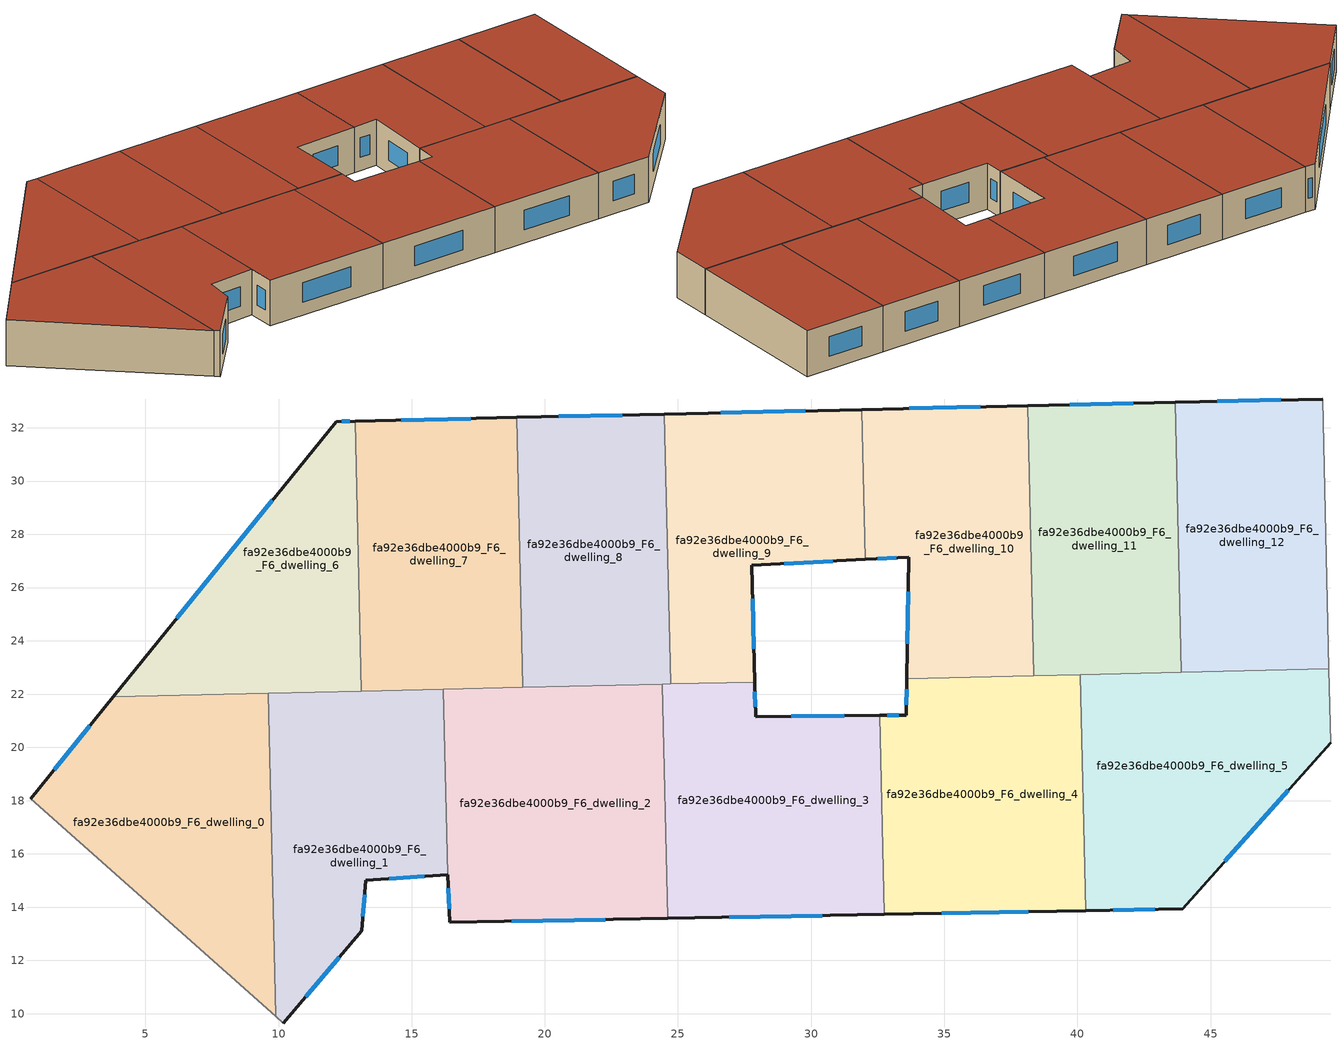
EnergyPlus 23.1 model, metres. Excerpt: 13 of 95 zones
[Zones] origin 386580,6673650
fa92e36dbe4000b9_F6_dwelling_0
 floor to fa92e36dbe4000b9_F5_dwelling_0 (EU_floor_Construction): 9.62,22.04 9.89,9.9 0.7,18.08 3.79,21.9 z18
 wall outside (EU_wall_Construction): 3.79,21.9 0.7,18.08 z18:21
 wall to fa92e36dbe4000b9_F6_dwelling_1 (EU_wall_Construction): 9.89,9.9 9.62,22.04 z18:21
 wall adiabatic (EU_wall_Construction): 0.7,18.08 9.89,9.9 z18:21
 wall to fa92e36dbe4000b9_F6_dwelling_6 (EU_wall_Construction): 9.62,22.04 3.79,21.9 z18:21
 window (EU_Window_Construction): 2.91,20.81 1.58,19.17 z18.86:20.14
 roof outside (EU_roof_Construction): 9.89,9.9 9.62,22.04 3.79,21.9 0.7,18.08 z21
fa92e36dbe4000b9_F6_dwelling_1
 floor to fa92e36dbe4000b9_F5_dwelling_1 (EU_floor_Construction): 16.19,22.19 16.35,15.22 13.27,15.01 13.12,13.11 10.18,9.65 9.89,9.9 9.62,22.04 z18
 wall outside (EU_wall_Construction): 10.18,9.65 13.12,13.11 13.27,15.01 16.35,15.22 z18:21
 wall adiabatic (EU_wall_Construction): 9.89,9.9 10.18,9.65 z18:21
 wall to fa92e36dbe4000b9_F6_dwelling_2 (EU_wall_Construction): 16.35,15.22 16.19,22.19 z18:21
 wall to fa92e36dbe4000b9_F6_dwelling_7 (EU_wall_Construction): 16.19,22.19 13.11,22.12 z18:21
 wall to fa92e36dbe4000b9_F6_dwelling_6 (EU_wall_Construction): 13.11,22.12 9.62,22.04 z18:21
 window (EU_Window_Construction): 14.15,15.07 15.47,15.16 / 13.16,13.65 13.23,14.47 / 11.02,10.64 12.28,12.12 z18.86:20.14
 roof outside (EU_roof_Construction): 13.12,13.11 13.27,15.01 16.35,15.22 16.19,22.19 9.62,22.04 9.89,9.9 10.18,9.65 z21
fa92e36dbe4000b9_F6_dwelling_10
 floor to fa92e36dbe4000b9_F5_dwelling_10 (EU_floor_Construction): 38.13,32.83 38.36,22.69 33.59,22.58 33.66,27.15 32.03,27.06 31.9,32.69 z18
 wall outside (EU_wall_Construction): 38.13,32.83 31.9,32.69 / 32.03,27.06 33.66,27.15 33.59,22.58 z18:21
 wall to fa92e36dbe4000b9_F6_dwelling_9 (EU_wall_Construction): 31.9,32.69 32.03,27.06 z18:21
 wall to fa92e36dbe4000b9_F6_dwelling_11 (EU_wall_Construction): 38.36,22.69 38.13,32.83 z18:21
 wall to fa92e36dbe4000b9_F6_dwelling_4 (EU_wall_Construction): 33.59,22.58 38.36,22.69 z18:21
 window (EU_Window_Construction): 36.35,32.79 33.68,32.73 / 33.64,25.84 33.61,23.89 / 32.49,27.08 33.19,27.12 z18.86:20.14
 roof outside (EU_roof_Construction): 38.36,22.69 38.13,32.83 31.9,32.69 32.03,27.06 33.66,27.15 33.59,22.58 z21
fa92e36dbe4000b9_F6_dwelling_11
 floor to fa92e36dbe4000b9_F5_dwelling_11 (EU_floor_Construction): 43.68,32.96 43.91,22.82 38.36,22.69 38.13,32.83 z18
 wall outside (EU_wall_Construction): 43.68,32.96 38.13,32.83 z18:21
 wall to fa92e36dbe4000b9_F6_dwelling_12 (EU_wall_Construction): 43.91,22.82 43.68,32.96 z18:21
 wall to fa92e36dbe4000b9_F6_dwelling_5 (EU_wall_Construction): 40.11,22.73 43.91,22.82 z18:21
 wall to fa92e36dbe4000b9_F6_dwelling_4 (EU_wall_Construction): 38.36,22.69 40.11,22.73 z18:21
 window (EU_Window_Construction): 42.09,32.92 39.72,32.87 z18.86:20.14
 roof outside (EU_roof_Construction): 43.91,22.82 43.68,32.96 38.13,32.83 38.36,22.69 z21
fa92e36dbe4000b9_F6_dwelling_12
 floor to fa92e36dbe4000b9_F5_dwelling_12 (EU_floor_Construction): 49.22,33.08 49.45,22.95 43.91,22.82 43.68,32.96 z18
 wall outside (EU_wall_Construction): 49.22,33.08 43.68,32.96 z18:21
 wall adiabatic (EU_wall_Construction): 49.45,22.95 49.22,33.08 z18:21
 wall to fa92e36dbe4000b9_F6_dwelling_5 (EU_wall_Construction): 43.91,22.82 49.45,22.95 z18:21
 window (EU_Window_Construction): 47.64,33.05 45.26,32.99 z18.86:20.14
 roof outside (EU_roof_Construction): 49.45,22.95 49.22,33.08 43.68,32.96 43.91,22.82 z21
fa92e36dbe4000b9_F6_dwelling_2
 floor to fa92e36dbe4000b9_F5_dwelling_2 (EU_floor_Construction): 24.41,22.37 24.61,13.58 16.42,13.42 16.35,15.22 16.19,22.19 z18
 wall outside (EU_wall_Construction): 16.35,15.22 16.42,13.42 24.61,13.58 z18:21
 wall to fa92e36dbe4000b9_F6_dwelling_3 (EU_wall_Construction): 24.61,13.58 24.41,22.37 z18:21
 wall to fa92e36dbe4000b9_F6_dwelling_8 (EU_wall_Construction): 24.41,22.37 19.18,22.25 z18:21
 wall to fa92e36dbe4000b9_F6_dwelling_7 (EU_wall_Construction): 19.18,22.25 16.19,22.19 z18:21
 window (EU_Window_Construction): 18.76,13.47 22.27,13.53 / 16.37,14.7 16.4,13.94 z18.86:20.14
 roof outside (EU_roof_Construction): 24.61,13.58 24.41,22.37 16.19,22.19 16.35,15.22 16.42,13.42 z21
fa92e36dbe4000b9_F6_dwelling_3
 floor to fa92e36dbe4000b9_F5_dwelling_3 (EU_floor_Construction): 32.58,21.2 32.75,13.72 24.61,13.58 24.41,22.37 27.88,22.45 27.92,21.14 z18
 wall outside (EU_wall_Construction): 32.58,21.2 27.92,21.14 27.88,22.45 / 24.61,13.58 32.75,13.72 z18:21
 wall to fa92e36dbe4000b9_F6_dwelling_4 (EU_wall_Construction): 32.75,13.72 32.58,21.2 z18:21
 wall to fa92e36dbe4000b9_F6_dwelling_9 (EU_wall_Construction): 27.88,22.45 24.72,22.38 z18:21
 wall to fa92e36dbe4000b9_F6_dwelling_8 (EU_wall_Construction): 24.72,22.38 24.41,22.37 z18:21
 window (EU_Window_Construction): 27.91,21.52 27.89,22.08 / 31.25,21.18 29.25,21.16 / 26.93,13.62 30.42,13.68 z18.86:20.14
 roof outside (EU_roof_Construction): 32.75,13.72 32.58,21.2 27.92,21.14 27.88,22.45 24.41,22.37 24.61,13.58 z21
fa92e36dbe4000b9_F6_dwelling_4
 floor to fa92e36dbe4000b9_F5_dwelling_4 (EU_floor_Construction): 40.11,22.73 40.31,13.86 32.75,13.72 32.58,21.2 33.57,21.21 33.59,22.58 z18
 wall outside (EU_wall_Construction): 33.59,22.58 33.57,21.21 32.58,21.2 / 32.75,13.72 40.31,13.86 z18:21
 wall to fa92e36dbe4000b9_F6_dwelling_5 (EU_wall_Construction): 40.31,13.86 40.11,22.73 z18:21
 window (EU_Window_Construction): 33.58,22.19 33.57,21.6 / 34.91,13.76 38.15,13.82 / 33.28,21.2 32.86,21.2 z18.86:20.14
 roof outside (EU_roof_Construction): 40.31,13.86 40.11,22.73 33.59,22.58 33.57,21.21 32.58,21.2 32.75,13.72 z21
fa92e36dbe4000b9_F6_dwelling_5
 floor to fa92e36dbe4000b9_F5_dwelling_5 (EU_floor_Construction): 49.45,22.95 49.51,20.17 43.96,13.93 40.31,13.86 40.11,22.73 z18
 wall outside (EU_wall_Construction): 40.31,13.86 43.96,13.93 49.51,20.17 z18:21
 wall adiabatic (EU_wall_Construction): 49.51,20.17 49.45,22.95 z18:21
 window (EU_Window_Construction): 45.54,15.71 47.92,18.39 / 41.35,13.88 42.91,13.91 z18.86:20.14
 roof outside (EU_roof_Construction): 43.96,13.93 49.51,20.17 49.45,22.95 40.11,22.73 40.31,13.86 z21
fa92e36dbe4000b9_F6_dwelling_6
 floor to fa92e36dbe4000b9_F5_dwelling_6 (EU_floor_Construction): 12.88,32.25 13.11,22.12 3.79,21.9 12.16,32.24 z18
 wall outside (EU_wall_Construction): 12.88,32.25 12.16,32.24 3.79,21.9 z18:21
 wall to fa92e36dbe4000b9_F6_dwelling_7 (EU_wall_Construction): 13.11,22.12 12.88,32.25 z18:21
 window (EU_Window_Construction): 9.77,29.28 6.18,24.85 / 12.67,32.25 12.36,32.24 z18.86:20.14
 roof outside (EU_roof_Construction): 13.11,22.12 12.88,32.25 12.16,32.24 3.79,21.9 z21
fa92e36dbe4000b9_F6_dwelling_7
 floor to fa92e36dbe4000b9_F5_dwelling_7 (EU_floor_Construction): 18.95,32.39 19.18,22.25 13.11,22.12 12.88,32.25 z18
 wall outside (EU_wall_Construction): 18.95,32.39 12.88,32.25 z18:21
 wall to fa92e36dbe4000b9_F6_dwelling_8 (EU_wall_Construction): 19.18,22.25 18.95,32.39 z18:21
 window (EU_Window_Construction): 17.21,32.35 14.61,32.29 z18.86:20.14
 roof outside (EU_roof_Construction): 19.18,22.25 18.95,32.39 12.88,32.25 13.11,22.12 z21
fa92e36dbe4000b9_F6_dwelling_8
 floor to fa92e36dbe4000b9_F5_dwelling_8 (EU_floor_Construction): 24.49,32.52 24.72,22.38 19.18,22.25 18.95,32.39 z18
 wall outside (EU_wall_Construction): 24.49,32.52 18.95,32.39 z18:21
 wall to fa92e36dbe4000b9_F6_dwelling_9 (EU_wall_Construction): 24.72,22.38 24.49,32.52 z18:21
 window (EU_Window_Construction): 22.91,32.48 20.53,32.43 z18.86:20.14
 roof outside (EU_roof_Construction): 24.72,22.38 24.49,32.52 18.95,32.39 19.18,22.25 z21
fa92e36dbe4000b9_F6_dwelling_9
 floor to fa92e36dbe4000b9_F5_dwelling_9 (EU_floor_Construction): 31.9,32.69 32.03,27.06 27.77,26.83 27.88,22.45 24.72,22.38 24.49,32.52 z18
 wall outside (EU_wall_Construction): 31.9,32.69 24.49,32.52 / 27.88,22.45 27.77,26.83 32.03,27.06 z18:21
 window (EU_Window_Construction): 29.78,32.64 26.61,32.57 / 28.99,26.9 30.81,27 / 27.85,23.7 27.8,25.58 z18.86:20.14
 roof outside (EU_roof_Construction): 27.88,22.45 27.77,26.83 32.03,27.06 31.9,32.69 24.49,32.52 24.72,22.38 z21
[Building]
EU S2 Campaign: North Axis=0; Terrain=City; Solar Distribution=FullExterior
[Site:Location]
Helsinki-Vantaa.AP: Latitude=60.317; Longitude=24.963; Time Zone=2; Elevation=54.6
[SizingPeriod:WeatherFileDays]
AnnualSizingPeriod: Begin Month=1; Begin Day of Month=1; End Month=12; End Day of Month=31; Day of Week for Start Day=Monday; Use Weather File Daylight Saving Period=No; Use Weather File Rain and Snow Indicators=No
[MATERIAL]
EU_InternalMass_Material: Roughness=MediumRough; Thickness=0.1; Conductivity=1; Density=1800; Specific Heat=900; Thermal Absorptance=0.9; Solar Absorptance=0.7; Visible Absorptance=0.7
[MATERIAL:NOMASS] Roughness=MediumRough; Thermal Absorptance=0.9; Solar Absorptance=0.7; Visible Absorptance=0.7
Name | Thermal Resistance
EU_wall_NoMass | 1.10183
EU_roof_NoMass; EU_floor_NoMass | 1.70606
[WINDOWMATERIAL:SIMPLEGLAZINGSYSTEM]
EU_Window_SimpleGlazing: UFactor=3.11035; Solar Heat Gain Coefficient=0.8; Visible Transmittance=0.8
[CONSTRUCTION]
EU_wall_Construction: EU_wall_NoMass
EU_roof_Construction: EU_roof_NoMass
EU_floor_Construction: EU_floor_NoMass
EU_Window_Construction: EU_Window_SimpleGlazing
EU_InternalMass_Construction: EU_InternalMass_Material
[ZONE] Type=1; Multiplier=1; Ceiling Height=autocalculate; Floor Area=autocalculate; Part of Total Floor Area=Yes
Name | Volume
fa92e36dbe4000b9_F6_dwelling_0 | 196.759
fa92e36dbe4000b9_F6_dwelling_1 | 177.093
fa92e36dbe4000b9_F6_dwelling_10 | 168.629
fa92e36dbe4000b9_F6_dwelling_11 | 168.669
fa92e36dbe4000b9_F6_dwelling_12 | 168.624
fa92e36dbe4000b9_F6_dwelling_2 | 216.385
fa92e36dbe4000b9_F6_dwelling_3 | 196.73
fa92e36dbe4000b9_F6_dwelling_4 | 196.749
fa92e36dbe4000b9_F6_dwelling_5 | 196.743
fa92e36dbe4000b9_F6_dwelling_6 | 152.628
fa92e36dbe4000b9_F6_dwelling_7 | 184.657
fa92e36dbe4000b9_F6_dwelling_8 | 168.655
fa92e36dbe4000b9_F6_dwelling_9 | 168.64
[INTERNALMASS] Construction=EU_InternalMass_Construction
Name | Zone or ZoneList | Surface Area
fa92e36dbe4000b9_F6_dwelling_0_EU_InternalMass | fa92e36dbe4000b9_F6_dwelling_0 | 65.5865
fa92e36dbe4000b9_F6_dwelling_1_EU_InternalMass | fa92e36dbe4000b9_F6_dwelling_1 | 59.0307
fa92e36dbe4000b9_F6_dwelling_2_EU_InternalMass | fa92e36dbe4000b9_F6_dwelling_2 | 72.1283
fa92e36dbe4000b9_F6_dwelling_3_EU_InternalMass | fa92e36dbe4000b9_F6_dwelling_3 | 65.5768
fa92e36dbe4000b9_F6_dwelling_4_EU_InternalMass | fa92e36dbe4000b9_F6_dwelling_4 | 65.5832
fa92e36dbe4000b9_F6_dwelling_5_EU_InternalMass | fa92e36dbe4000b9_F6_dwelling_5 | 65.5811
fa92e36dbe4000b9_F6_dwelling_6_EU_InternalMass | fa92e36dbe4000b9_F6_dwelling_6 | 50.8759
fa92e36dbe4000b9_F6_dwelling_7_EU_InternalMass | fa92e36dbe4000b9_F6_dwelling_7 | 61.5526
fa92e36dbe4000b9_F6_dwelling_8_EU_InternalMass | fa92e36dbe4000b9_F6_dwelling_8 | 56.2183
fa92e36dbe4000b9_F6_dwelling_9_EU_InternalMass | fa92e36dbe4000b9_F6_dwelling_9 | 56.2131
fa92e36dbe4000b9_F6_dwelling_10_EU_InternalMass | fa92e36dbe4000b9_F6_dwelling_10 | 56.2099
fa92e36dbe4000b9_F6_dwelling_11_EU_InternalMass | fa92e36dbe4000b9_F6_dwelling_11 | 56.2234
fa92e36dbe4000b9_F6_dwelling_12_EU_InternalMass | fa92e36dbe4000b9_F6_dwelling_12 | 56.2078
[OTHEREQUIPMENT] Fuel Type=Electricity; Design Level Calculation Method=Watts/Area; Power per Zone Floor Area=1; Fraction Latent=0; Fraction Radiant=0; Fraction Lost=0; Carbon Dioxide Generation Rate=0; EndUse Subcategory=EU_Step8_InternalGains
Name | Zone or ZoneList or Space or SpaceList | Schedule
EU_Step8_InternalGain_fa92e36dbe4000b9_F6_dwelling_0_f000 | fa92e36dbe4000b9_F6_dwelling_0 | EU_Step8_GainSchedule_fa92e36dbe4000b9_F6_dwelling_0_f000
EU_Step8_InternalGain_fa92e36dbe4000b9_F6_dwelling_1_f000 | fa92e36dbe4000b9_F6_dwelling_1 | EU_Step8_GainSchedule_fa92e36dbe4000b9_F6_dwelling_1_f000
EU_Step8_InternalGain_fa92e36dbe4000b9_F6_dwelling_2_f000 | fa92e36dbe4000b9_F6_dwelling_2 | EU_Step8_GainSchedule_fa92e36dbe4000b9_F6_dwelling_2_f000
EU_Step8_InternalGain_fa92e36dbe4000b9_F6_dwelling_3_f000 | fa92e36dbe4000b9_F6_dwelling_3 | EU_Step8_GainSchedule_fa92e36dbe4000b9_F6_dwelling_3_f000
EU_Step8_InternalGain_fa92e36dbe4000b9_F6_dwelling_4_f000 | fa92e36dbe4000b9_F6_dwelling_4 | EU_Step8_GainSchedule_fa92e36dbe4000b9_F6_dwelling_4_f000
EU_Step8_InternalGain_fa92e36dbe4000b9_F6_dwelling_5_f000 | fa92e36dbe4000b9_F6_dwelling_5 | EU_Step8_GainSchedule_fa92e36dbe4000b9_F6_dwelling_5_f000
EU_Step8_InternalGain_fa92e36dbe4000b9_F6_dwelling_6_f000 | fa92e36dbe4000b9_F6_dwelling_6 | EU_Step8_GainSchedule_fa92e36dbe4000b9_F6_dwelling_6_f000
EU_Step8_InternalGain_fa92e36dbe4000b9_F6_dwelling_7_f000 | fa92e36dbe4000b9_F6_dwelling_7 | EU_Step8_GainSchedule_fa92e36dbe4000b9_F6_dwelling_7_f000
EU_Step8_InternalGain_fa92e36dbe4000b9_F6_dwelling_8_f000 | fa92e36dbe4000b9_F6_dwelling_8 | EU_Step8_GainSchedule_fa92e36dbe4000b9_F6_dwelling_8_f000
EU_Step8_InternalGain_fa92e36dbe4000b9_F6_dwelling_9_f000 | fa92e36dbe4000b9_F6_dwelling_9 | EU_Step8_GainSchedule_fa92e36dbe4000b9_F6_dwelling_9_f000
EU_Step8_InternalGain_fa92e36dbe4000b9_F6_dwelling_10_f000 | fa92e36dbe4000b9_F6_dwelling_10 | EU_Step8_GainSchedule_fa92e36dbe4000b9_F6_dwelling_10_f000
EU_Step8_InternalGain_fa92e36dbe4000b9_F6_dwelling_11_f000 | fa92e36dbe4000b9_F6_dwelling_11 | EU_Step8_GainSchedule_fa92e36dbe4000b9_F6_dwelling_11_f000
EU_Step8_InternalGain_fa92e36dbe4000b9_F6_dwelling_12_f000 | fa92e36dbe4000b9_F6_dwelling_12 | EU_Step8_GainSchedule_fa92e36dbe4000b9_F6_dwelling_12_f000
[ZONEVENTILATION:DESIGNFLOWRATE] Schedule=EU_AlwaysOn; Design Flow Rate Calculation Method=AirChanges/Hour; Air Changes per Hour=0.756316; Ventilation Type=Natural; Fan Pressure Rise=0; Fan Total Efficiency=1; Constant Term Coefficient=1; Temperature Term Coefficient=0; Velocity Term Coefficient=0; Velocity Squared Term Coefficient=0; Minimum Indoor Temperature=-100; Maximum Indoor Temperature=100; Delta Temperature=-100; Minimum Outdoor Temperature=-100; Maximum Outdoor Temperature=100; Maximum Wind Speed=40
Name | Zone or ZoneList or Space or SpaceList
EU_ConstantAir_fa92e36dbe4000b9_F6_dwelling_0 | fa92e36dbe4000b9_F6_dwelling_0
EU_ConstantAir_fa92e36dbe4000b9_F6_dwelling_1 | fa92e36dbe4000b9_F6_dwelling_1
EU_ConstantAir_fa92e36dbe4000b9_F6_dwelling_2 | fa92e36dbe4000b9_F6_dwelling_2
EU_ConstantAir_fa92e36dbe4000b9_F6_dwelling_3 | fa92e36dbe4000b9_F6_dwelling_3
EU_ConstantAir_fa92e36dbe4000b9_F6_dwelling_4 | fa92e36dbe4000b9_F6_dwelling_4
EU_ConstantAir_fa92e36dbe4000b9_F6_dwelling_5 | fa92e36dbe4000b9_F6_dwelling_5
EU_ConstantAir_fa92e36dbe4000b9_F6_dwelling_6 | fa92e36dbe4000b9_F6_dwelling_6
EU_ConstantAir_fa92e36dbe4000b9_F6_dwelling_7 | fa92e36dbe4000b9_F6_dwelling_7
EU_ConstantAir_fa92e36dbe4000b9_F6_dwelling_8 | fa92e36dbe4000b9_F6_dwelling_8
EU_ConstantAir_fa92e36dbe4000b9_F6_dwelling_9 | fa92e36dbe4000b9_F6_dwelling_9
EU_ConstantAir_fa92e36dbe4000b9_F6_dwelling_10 | fa92e36dbe4000b9_F6_dwelling_10
EU_ConstantAir_fa92e36dbe4000b9_F6_dwelling_11 | fa92e36dbe4000b9_F6_dwelling_11
EU_ConstantAir_fa92e36dbe4000b9_F6_dwelling_12 | fa92e36dbe4000b9_F6_dwelling_12
[HVACTEMPLATE:THERMOSTAT] Constant Heating Setpoint=20; Constant Cooling Setpoint=50
EU_HeatOnly_fa92e36dbe4000b9_F4_dwelling_10; EU_HeatOnly_fa92e36dbe4000b9_F4_dwelling_11; EU_HeatOnly_fa92e36dbe4000b9_F4_dwelling_12; EU_HeatOnly_fa92e36dbe4000b9_F5_dwelling_0; EU_HeatOnly_fa92e36dbe4000b9_F5_dwelling_1; EU_HeatOnly_fa92e36dbe4000b9_F5_dwelling_2; EU_HeatOnly_fa92e36dbe4000b9_F5_dwelling_3; EU_HeatOnly_fa92e36dbe4000b9_F5_dwelling_4; EU_HeatOnly_fa92e36dbe4000b9_F5_dwelling_5; EU_HeatOnly_fa92e36dbe4000b9_F5_dwelling_6; EU_HeatOnly_fa92e36dbe4000b9_F5_dwelling_7; EU_HeatOnly_fa92e36dbe4000b9_F5_dwelling_8; EU_HeatOnly_fa92e36dbe4000b9_F5_dwelling_9; EU_HeatOnly_fa92e36dbe4000b9_F5_dwelling_10; EU_HeatOnly_fa92e36dbe4000b9_F5_dwelling_11; EU_HeatOnly_fa92e36dbe4000b9_F5_dwelling_12; EU_HeatOnly_fa92e36dbe4000b9_F6_dwelling_0; EU_HeatOnly_fa92e36dbe4000b9_F6_dwelling_1; EU_HeatOnly_fa92e36dbe4000b9_F6_dwelling_2; EU_HeatOnly_fa92e36dbe4000b9_F6_dwelling_3; EU_HeatOnly_fa92e36dbe4000b9_F6_dwelling_4; EU_HeatOnly_fa92e36dbe4000b9_F6_dwelling_5; EU_HeatOnly_fa92e36dbe4000b9_F6_dwelling_6; EU_HeatOnly_fa92e36dbe4000b9_F6_dwelling_7; EU_HeatOnly_fa92e36dbe4000b9_F6_dwelling_8; EU_HeatOnly_fa92e36dbe4000b9_F6_dwelling_9; EU_HeatOnly_fa92e36dbe4000b9_F6_dwelling_10; EU_HeatOnly_fa92e36dbe4000b9_F6_dwelling_11; EU_HeatOnly_fa92e36dbe4000b9_F6_dwelling_12
[HVACTEMPLATE:ZONE:IDEALLOADSAIRSYSTEM] System Availability Schedule=EU_AlwaysOn; Maximum Heating Supply Air Temperature=50; Minimum Cooling Supply Air Temperature=13; Maximum Heating Supply Air Humidity Ratio=0.0156; Minimum Cooling Supply Air Humidity Ratio=0.0077; Heating Limit=NoLimit; Cooling Limit=NoLimit; Heating Availability Schedule=EU_AlwaysOn; Cooling Availability Schedule=EU_CoolingOff; Dehumidification Control Type=ConstantSensibleHeatRatio; Cooling Sensible Heat Ratio=0.7; Dehumidification Setpoint=60; Humidification Control Type=None; Humidification Setpoint=30; Outdoor Air Method=None; Outdoor Air Flow Rate per Person=0.00944; Outdoor Air Flow Rate per Zone Floor Area=0; Outdoor Air Flow Rate per Zone=0; Demand Controlled Ventilation Type=None; Outdoor Air Economizer Type=NoEconomizer; Heat Recovery Type=None; Sensible Heat Recovery Effectiveness=0.7; Latent Heat Recovery Effectiveness=0.65
Name | Template Thermostat
fa92e36dbe4000b9_F6_dwelling_0 | EU_HeatOnly_fa92e36dbe4000b9_F6_dwelling_0
fa92e36dbe4000b9_F6_dwelling_1 | EU_HeatOnly_fa92e36dbe4000b9_F6_dwelling_1
fa92e36dbe4000b9_F6_dwelling_2 | EU_HeatOnly_fa92e36dbe4000b9_F6_dwelling_2
fa92e36dbe4000b9_F6_dwelling_3 | EU_HeatOnly_fa92e36dbe4000b9_F6_dwelling_3
fa92e36dbe4000b9_F6_dwelling_4 | EU_HeatOnly_fa92e36dbe4000b9_F6_dwelling_4
fa92e36dbe4000b9_F6_dwelling_5 | EU_HeatOnly_fa92e36dbe4000b9_F6_dwelling_5
fa92e36dbe4000b9_F6_dwelling_6 | EU_HeatOnly_fa92e36dbe4000b9_F6_dwelling_6
fa92e36dbe4000b9_F6_dwelling_7 | EU_HeatOnly_fa92e36dbe4000b9_F6_dwelling_7
fa92e36dbe4000b9_F6_dwelling_8 | EU_HeatOnly_fa92e36dbe4000b9_F6_dwelling_8
fa92e36dbe4000b9_F6_dwelling_9 | EU_HeatOnly_fa92e36dbe4000b9_F6_dwelling_9
fa92e36dbe4000b9_F6_dwelling_10 | EU_HeatOnly_fa92e36dbe4000b9_F6_dwelling_10
fa92e36dbe4000b9_F6_dwelling_11 | EU_HeatOnly_fa92e36dbe4000b9_F6_dwelling_11
fa92e36dbe4000b9_F6_dwelling_12 | EU_HeatOnly_fa92e36dbe4000b9_F6_dwelling_12
[SIZING:ZONE] Zone Cooling Design Supply Air Temperature Input Method=SupplyAirTemperature; Zone Cooling Design Supply Air Temperature=13; Zone Heating Design Supply Air Temperature Input Method=SupplyAirTemperature; Zone Heating Design Supply Air Temperature=50; Zone Cooling Design Supply Air Humidity Ratio=0.008; Zone Heating Design Supply Air Humidity Ratio=0.008; Cooling Design Air Flow Method=DesignDay; Cooling Design Air Flow Rate=0; Cooling Minimum Air Flow per Zone Floor Area=0.000762; Cooling Minimum Air Flow=0; Cooling Minimum Air Flow Fraction=0.2; Heating Design Air Flow Method=DesignDay; Heating Design Air Flow Rate=0; Heating Maximum Air Flow per Zone Floor Area=0.002032; Heating Maximum Air Flow=0.141576; Heating Maximum Air Flow Fraction=0.3; Account for Dedicated Outdoor Air System=No; Dedicated Outdoor Air System Control Strategy=NeutralSupplyAir; Dedicated Outdoor Air Low Setpoint Temperature for Design=autosize; Dedicated Outdoor Air High Setpoint Temperature for Design=autosize; Zone Load Sizing Method=Sensible Load Only No Latent Load; Zone Latent Cooling Design Supply Air Humidity Ratio Input Method=HumidityRatioDifference; Zone Cooling Design Supply Air Humidity Ratio Difference=0.005; Zone Latent Heating Design Supply Air Humidity Ratio Input Method=HumidityRatioDifference; Zone Humidification Design Supply Air Humidity Ratio Difference=0.005
fa92e36dbe4000b9_F6_dwelling_0; fa92e36dbe4000b9_F6_dwelling_1; fa92e36dbe4000b9_F6_dwelling_2; fa92e36dbe4000b9_F6_dwelling_3; fa92e36dbe4000b9_F6_dwelling_4; fa92e36dbe4000b9_F6_dwelling_5; fa92e36dbe4000b9_F6_dwelling_6; fa92e36dbe4000b9_F6_dwelling_7; fa92e36dbe4000b9_F6_dwelling_8; fa92e36dbe4000b9_F6_dwelling_9; fa92e36dbe4000b9_F6_dwelling_10; fa92e36dbe4000b9_F6_dwelling_11; fa92e36dbe4000b9_F6_dwelling_12
[SCHEDULE:CONSTANT]
Name | Hourly Value
EU_AlwaysOn | 1
EU_CoolingOff | 0
[SCHEDULE:FILE] Column Number=1; Rows to Skip at Top=0; Number of Hours of Data=8760; Column Separator=Comma; Interpolate to Timestep=No; Minutes per Item=60; Adjust Schedule for Daylight Savings=Yes
Name | File
EU_Step8_GainSchedule_fa92e36dbe4000b9_F6_dwelling_0_f000 | ../../schedules/fa92e36dbe4000b9/fa92e36dbe4000b9_F6_dwelling_0_f000_gain.csv
EU_Step8_GainSchedule_fa92e36dbe4000b9_F6_dwelling_1_f000 | ../../schedules/fa92e36dbe4000b9/fa92e36dbe4000b9_F6_dwelling_1_f000_gain.csv
EU_Step8_GainSchedule_fa92e36dbe4000b9_F6_dwelling_2_f000 | ../../schedules/fa92e36dbe4000b9/fa92e36dbe4000b9_F6_dwelling_2_f000_gain.csv
EU_Step8_GainSchedule_fa92e36dbe4000b9_F6_dwelling_3_f000 | ../../schedules/fa92e36dbe4000b9/fa92e36dbe4000b9_F6_dwelling_3_f000_gain.csv
EU_Step8_GainSchedule_fa92e36dbe4000b9_F6_dwelling_4_f000 | ../../schedules/fa92e36dbe4000b9/fa92e36dbe4000b9_F6_dwelling_4_f000_gain.csv
EU_Step8_GainSchedule_fa92e36dbe4000b9_F6_dwelling_5_f000 | ../../schedules/fa92e36dbe4000b9/fa92e36dbe4000b9_F6_dwelling_5_f000_gain.csv
EU_Step8_GainSchedule_fa92e36dbe4000b9_F6_dwelling_6_f000 | ../../schedules/fa92e36dbe4000b9/fa92e36dbe4000b9_F6_dwelling_6_f000_gain.csv
EU_Step8_GainSchedule_fa92e36dbe4000b9_F6_dwelling_7_f000 | ../../schedules/fa92e36dbe4000b9/fa92e36dbe4000b9_F6_dwelling_7_f000_gain.csv
EU_Step8_GainSchedule_fa92e36dbe4000b9_F6_dwelling_8_f000 | ../../schedules/fa92e36dbe4000b9/fa92e36dbe4000b9_F6_dwelling_8_f000_gain.csv
EU_Step8_GainSchedule_fa92e36dbe4000b9_F6_dwelling_9_f000 | ../../schedules/fa92e36dbe4000b9/fa92e36dbe4000b9_F6_dwelling_9_f000_gain.csv
EU_Step8_GainSchedule_fa92e36dbe4000b9_F6_dwelling_10_f000 | ../../schedules/fa92e36dbe4000b9/fa92e36dbe4000b9_F6_dwelling_10_f000_gain.csv
EU_Step8_GainSchedule_fa92e36dbe4000b9_F6_dwelling_11_f000 | ../../schedules/fa92e36dbe4000b9/fa92e36dbe4000b9_F6_dwelling_11_f000_gain.csv
EU_Step8_GainSchedule_fa92e36dbe4000b9_F6_dwelling_12_f000 | ../../schedules/fa92e36dbe4000b9/fa92e36dbe4000b9_F6_dwelling_12_f000_gain.csv
